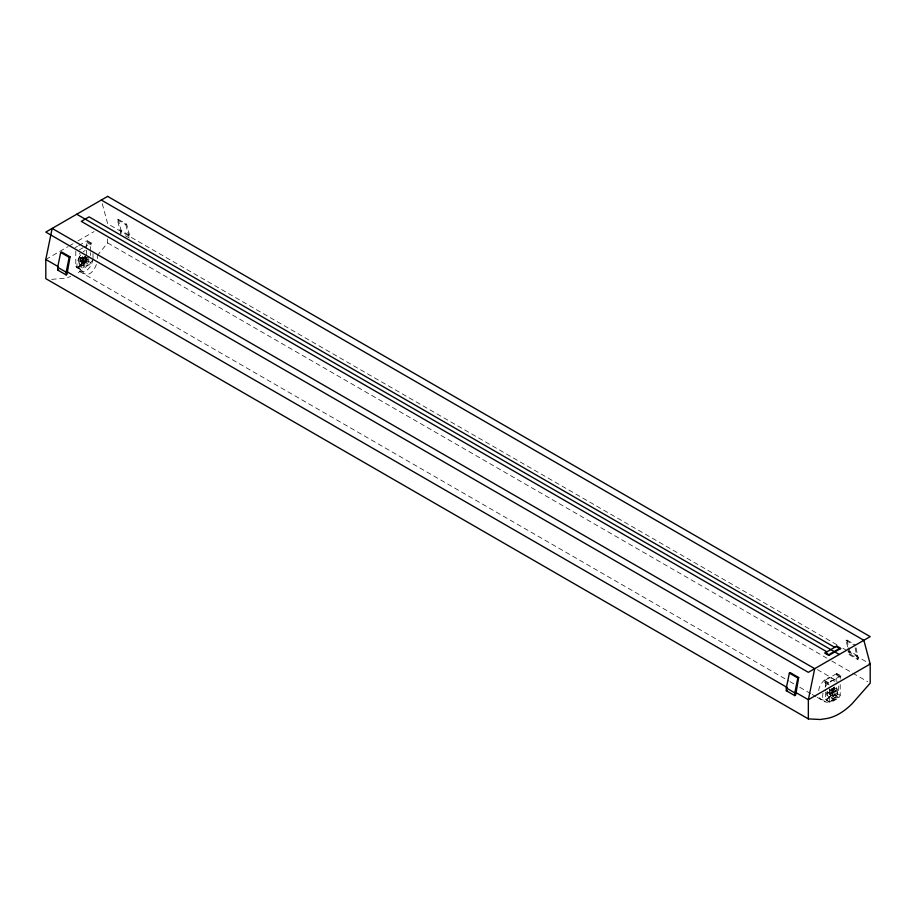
<?xml version="1.0" encoding="UTF-8"?>
<svg xmlns="http://www.w3.org/2000/svg" width="916" height="916" viewBox="0 0 916 916"><rect width="100%" height="100%" fill="white"/><g stroke="black" fill="none" stroke-linecap="round" stroke-linejoin="round"><path stroke-width="0.69" stroke-dasharray="4.58 3.44" d="M78.261 259.846L79.223 263.911L84.524 266.029L80.826 269.911L75.788 266.419L75.788 250.812M80.826 269.911L79.818 268.743L79.818 253.137M85.532 256.881L85.383 258.644L86.047 257.602M88.898 258.827C88.783 267.941 79.188 266.064 85.406 258.197M93.066 258.06L92.974 253.629M823.026 693.068C820.06 707.782 836.125 702.595 837.774 692.462M827.228 692.256C824.652 698.851 841.735 700.534 828.19 696.32M830.732 693.904C820.885 687.447 837.762 703.385 833.491 692.187L829.77 689.794L828.785 692.496L829.323 694.065L833.491 696.206M837.739 692.553L837.373 689.13L834.533 687.183M833.491 698.439L829.793 702.32L838.541 697.271L834.842 697.66L831.476 695.725L835.174 695.324L836.182 693.011L835.644 690.744L831.877 688.603L831.476 693.481C838.335 699.71 835.827 686.038 836.182 683.073M85.268 258.175L85.886 257.488M92.974 259.01C89.344 278.979 68.654 273.46 80.619 254.992M818.79 690.63C818.767 683.725 830.182 671.291 834.339 681.653M833.537 690.011L834.339 687.034M82.509 261.083C81.387 252.427 85.989 257.785 82.509 261.083L85.875 263.018L87.169 260.407L86.573 258.255L82.864 256.194M86.539 260.201L85.532 262.526L89.573 264.861L90.581 262.537L86.539 260.201L86.539 257.373M825.419 692.118L825.419 699.217L830.468 702.709L839.205 697.66L840.212 695.336L840.212 681.138M78.226 259.629L79.509 256.732M96.409 264.438C88.967 284.086 73.99 270.804 85.406 256.56M830.686 694.065L829.953 694.488L830.617 693.446M90.581 251.179L90.581 246.919A2.393 1.385 -60 0 1 90.993 245.385L91.257 243.015L87.215 240.69L86.963 243.049A2.393 1.385 -60 0 0 86.551 244.595L86.539 248.854M80.757 257.43L80.127 261.392L84.524 263.785L84.524 259.778L80.757 257.43L84.524 259.778M84.123 259.377L83.184 262.228L84.524 263.785M836.858 675.424L840.888 677.76L840.888 675.813L836.858 673.489L836.571 675.882A2.427 1.397 -60 0 0 836.182 677.393L836.182 681.653M825.11 687.206C827.045 682.912 833.732 676.729 837.774 682.054M833.194 689.427L833.102 690.343L833.697 689.988M833.136 691.74L832.152 694.442L832.69 696M107.653 238.824L107.653 242.935L97.405 255.404M79.99 255.942L80.883 254.957M831.476 693.481L832.816 690.366L831.877 688.603M81.158 264.094L77.459 267.964L86.207 262.915L82.509 263.316M826.427 700.374L830.125 696.503M93.844 259.205L89.31 263.739A53.185 30.709 -60 0 1 75.49 274.193M831.476 695.725L834.007 691.969L834.007 687.195M834.842 697.66C838.346 694.282 839.148 688.752 838.575 684.092M83.116 251.957L85.199 250.4M85.199 256.182C81.879 257.694 79.188 266.27 84.524 266.029M87.799 258.759L87.581 259.904L88.165 258.827M45.8 259.468L68.07 246.622M69.307 245.9L73.017 243.759M77.963 240.908L94.039 231.622M120.362 233.843L120.362 231.107L117.317 219.737L118.164 219.256L126.637 224.145L129.683 235.504L129.683 238.24L124.839 235.446M75.112 247.675L77.528 246.278M78.742 245.58L87.215 240.69M79.142 250.011L82.772 247.904M83.986 247.206L91.257 243.015M117.317 219.737L125.79 224.638L126.637 224.145M89.092 256.755L81.295 261.255L81.295 264.861M76.795 267.575L89.092 260.362M847.666 646.742L845.972 640.433L846.819 639.94L855.292 644.83M847.998 648.001L849.018 654.528L849.865 654.035L858.338 658.925L855.968 647.36M849.018 654.528L857.49 659.417L858.338 658.925M840.888 675.813L828.785 682.809L829.037 684.87L824.743 682.42L824.743 680.473L836.858 673.489M833.4 689.233C838.724 690.63 834.396 693.607 831.476 689.462M85.875 265.251L89.573 264.861M82.898 261.747L82.383 262.903L82.898 261.747L80.688 260.488L80.07 261.175L83.825 263.671M51.662 279.369L64.143 278.269A53.185 30.709 -60 0 0 70.647 276.437M86.573 258.255L85.875 258.999L85.875 263.018M80.184 261.644L80.78 260.522M836.777 688.477C832.22 687.195 828.648 694.969 831.545 698.267M835.816 690.435L835.312 691.603M827.904 693.343L828.499 692.221M835.644 690.744L834.842 691.408L834.842 695.416M824.743 682.42L825.007 682.546A2.393 1.385 -60 0 1 825.419 683.611L825.419 690.698M845.972 640.433L854.445 645.322M118.164 219.256L121.21 230.614L129.683 235.504M846.819 639.94L849.865 651.299L858.338 656.188M836.777 644.727L107.653 223.767L102.008 202.676M842.96 648.299L846.682 650.44M847.918 651.15L870.2 664.02M107.653 242.935L826.873 658.18M831.82 661.031L851.628 672.47M852.865 673.18L867.727 681.756M87.215 241.561L91.257 243.885M836.858 674.359L840.888 676.684M87.215 242.626L91.257 244.961M817.393 669.607L836.491 680.634M824.743 680.473L828.785 682.809M824.743 681.344L828.785 683.68M82.509 257.053L87.501 259.869M836.182 693.011L840.212 695.336M829.77 689.794L833.491 692.187M835.174 695.324L839.205 697.66M79.223 263.911L82.577 265.858M75.788 266.419L79.818 268.743M825.419 699.217L830.468 702.709M79.509 271.457L788.665 680.886M789.901 681.596L794.859 684.458M799.817 687.321L810.958 693.755M812.206 694.465L815.916 696.618M817.152 697.328L825.11 701.919M833.697 689.221C833.411 695.45 822.041 705.721 818.79 696.011M855.12 647.841L857.49 659.417M125.79 224.638L128.835 235.996L128.835 238.733M97.211 256.068L97.485 258.61M849.865 651.299L849.865 654.035M830.125 690.24L830.125 694.271M829.461 688.775L829.461 701.553M121.21 230.614L121.21 233.351M90.581 252.598L90.581 255.438M86.539 250.274L86.539 255.953M85.199 259.01L85.199 262.606M81.158 257.831L81.158 261.839M840.293 679.065A2.427 1.397 -60 0 1 840.453 678.55M834.705 687.229L826.908 691.729L826.908 695.324L834.705 690.824L834.705 687.229"/><path stroke-width="1.37" d="M808.347 718.9L45.8 278.647L45.8 259.468L52.155 228.416L814.702 668.669L808.347 699.732L808.347 718.9L820.347 719.495L826.69 718.522A53.185 30.709 -60 0 0 851.857 703.992L870.2 683.187L870.2 664.02L863.845 640.295L101.298 200.043M57.662 267.3L60.708 252.427L61.555 251.934L70.028 256.824L66.983 274.445L66.135 274.926L57.662 270.037L57.662 267.3L66.135 272.189L66.135 274.926M66.135 272.189L69.181 257.316L70.028 256.824M786.317 687.985L789.363 673.111L790.21 672.619L798.683 677.519L795.638 695.13L794.79 695.622L786.317 690.721L786.317 687.985L794.79 692.874L794.79 695.622M794.79 692.874L797.836 678L798.683 677.519M57.662 270.037L58.51 269.556M829.793 654.058L838.541 649.009M786.317 690.721L787.165 690.24M870.2 664.02L808.347 699.732L795.97 692.576M836.182 646.49L840.212 648.814M834.705 647.337L89.092 216.874L81.295 221.374L826.908 651.837M76.726 214.23L839.274 654.482M825.419 652.696L829.461 655.032M60.708 252.427L69.181 257.316M789.363 673.111L797.836 678M45.8 259.468L58.177 266.625M66.845 271.628L787.302 687.572M107.653 196.379L45.8 232.08L808.347 672.333L870.2 636.631L107.653 196.379M836.858 646.101L824.743 653.085L828.785 655.421L840.888 648.425L836.858 646.101"/></g></svg>
